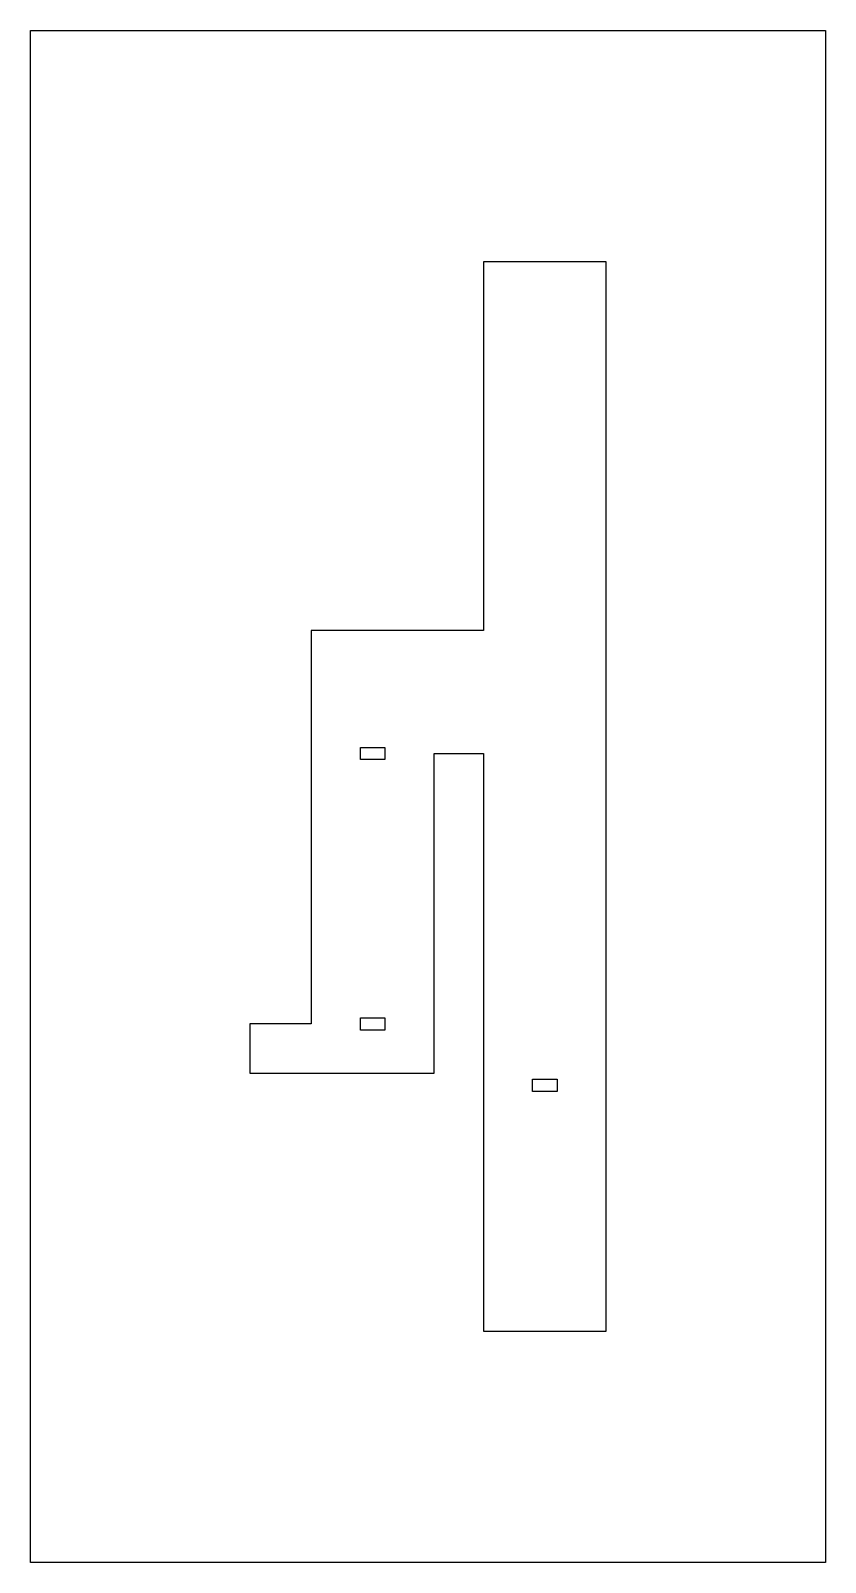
# Model space of a CAD drawing. Header units: metres. Extents: x -37 to 28, y -76 to 49.
import ezdxf

# ---------------------------------------------------------------- set-up
doc = ezdxf.new("R2010")
doc.units = ezdxf.units.M

msp = doc.modelspace()

# ---------------------------------------------------------------- linework, layer by layer
for points in [[(-36.81, -75.81), (-36.81, 48.81), (27.81, 48.81), (27.81, -75.81), (-36.81, -75.81)], [(10, -36.5), (10, 30), (0, 30), (0, 0), (-14, 0), (-14, -9.5), (-14, -10), (-14, -10.5), (-14, -31.5), (-14, -32), (-19, -32), (-19, -36), (-4, -36), (-4, -32.5), (-4, -32), (-4, -31.5), (-4, -10.5), (-4, -10), (0, -10), (0, -36.5), (0, -37), (0, -37.5), (0, -57), (10, -57), (10, -37.5), (10, -37), (10, -36.5)], [(-10, -9.5), (-8, -9.5), (-8, -10), (-8, -10.5), (-10, -10.5), (-10, -10), (-10, -9.5)], [(-10, -31.5), (-8, -31.5), (-8, -32), (-8, -32.5), (-10, -32.5), (-10, -32), (-10, -31.5)], [(4, -37), (4, -36.5), (6, -36.5), (6, -37), (6, -37.5), (4, -37.5), (4, -37)]]:
    msp.add_lwpolyline(points)

doc.saveas('drawing.dxf')
